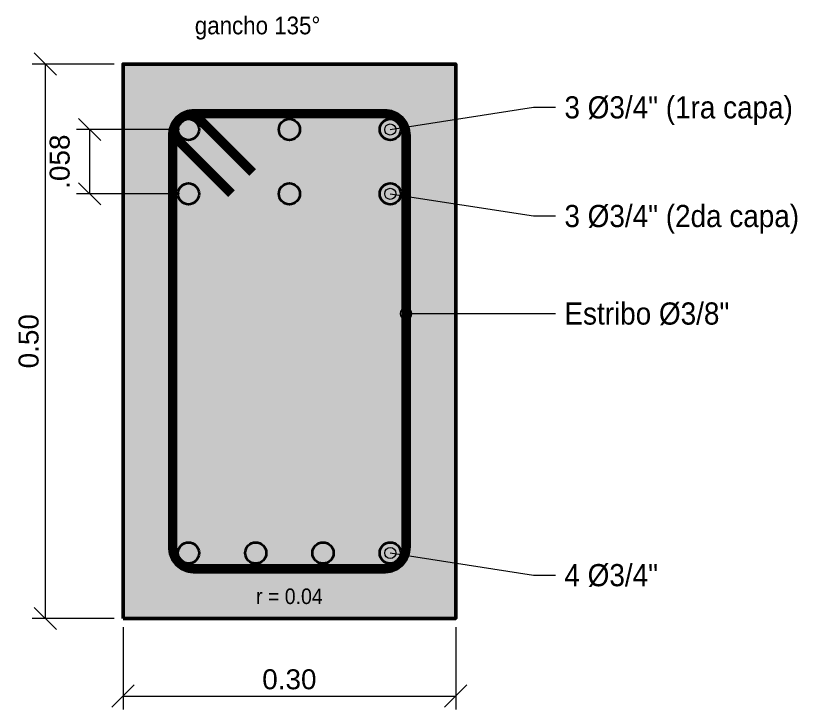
# Model space of a CAD drawing. Header units: metres. Extents: x 99 to 431, y 0 to 4.
# Drawn here: x 408.903 to 409.608, y -0.082 to 0.544 of the extents above; entities that cross this region are included whole.
import ezdxf
from ezdxf.enums import TextEntityAlignment as Align

# ---------------------------------------------------------------- set-up
doc = ezdxf.new("R2010")
doc.units = ezdxf.units.M
for name, color, linetype, lineweight in [('E-ACERO', 1, 'Continuous', 35), ('E-ACERO-TXT', 7, 'Continuous', 18), ('E-CORTE', 7, 'Continuous', 50), ('E-CORTE-ACH', 254, 'Continuous', 0), ('E-COTA', 7, 'Continuous', 13)]:
    doc.layers.add(name, color=color, linetype=linetype, lineweight=lineweight)
doc.styles.add('ARIAL', font='arial.ttf')
doc.dimstyles.new('COTA10', dxfattribs={"dimtxt": 0.018, "dimasz": 0.012, "dimexe": 0.012, "dimexo": 0.008, "dimgap": 0.006, "dimtad": 1, "dimzin": 0, "dimdsep": 46, "dimtxsty": 'ARIAL', "dimtsz": 0.01, "dimcen": 2.5, "dimclrd": 7, "dimclre": 7, "dimclrt": 7, "dimazin": 3, "dimtfac": 1, "dimtmove": 2, "dimatfit": 3, "dimlwd": 13, "dimlwe": 13})

msp = doc.modelspace()

# ---------------------------------------------------------------- hatches: boundary and pattern name
at = {"layer": 'E-ACERO'}
h = msp.add_hatch(color=256, dxfattribs=at)
edge = h.paths.add_edge_path()
edge.add_arc((409.05905, 0.44095), 0.00953, 0, 360)
h = msp.add_hatch(color=256, dxfattribs=at)
edge = h.paths.add_edge_path()
edge.add_arc((409.15, 0.44095), 0.00953, 0, 360)
h = msp.add_hatch(color=256, dxfattribs=at)
edge = h.paths.add_edge_path()
edge.add_arc((409.24095, 0.44095), 0.00953, 0, 360)
h = msp.add_hatch(color=256, dxfattribs=at)
edge = h.paths.add_edge_path()
edge.add_arc((409.05905, 0.38295), 0.00953, 0, 360)
h = msp.add_hatch(color=256, dxfattribs=at)
edge = h.paths.add_edge_path()
edge.add_arc((409.15, 0.38295), 0.00953, 0, 360)
h = msp.add_hatch(color=256, dxfattribs=at)
edge = h.paths.add_edge_path()
edge.add_arc((409.24095, 0.38295), 0.00953, 0, 360)
h = msp.add_hatch(color=256, dxfattribs=at)
edge = h.paths.add_edge_path()
edge.add_arc((409.05905, 0.05905), 0.00953, 0, 360)
h = msp.add_hatch(color=256, dxfattribs=at)
edge = h.paths.add_edge_path()
edge.add_arc((409.11968, 0.05905), 0.00953, 0, 360)
h = msp.add_hatch(color=256, dxfattribs=at)
edge = h.paths.add_edge_path()
edge.add_arc((409.18032, 0.05905), 0.00953, 0, 360)
h = msp.add_hatch(color=256, dxfattribs=at)
edge = h.paths.add_edge_path()
edge.add_arc((409.24095, 0.05905), 0.00953, 0, 360)
at = {"layer": 'E-ACERO-TXT'}
h = msp.add_hatch(color=256, dxfattribs=at)
edge = h.paths.add_edge_path()
edge.add_arc((409.24095, 0.44095), 0.005, 0, 360)
h = msp.add_hatch(color=256, dxfattribs=at)
edge = h.paths.add_edge_path()
edge.add_arc((409.24095, 0.38295), 0.005, 0, 360)
h = msp.add_hatch(color=256, dxfattribs=at)
edge = h.paths.add_edge_path()
edge.add_arc((409.25524, 0.275), 0.005, 0, 360)
h = msp.add_hatch(color=256, dxfattribs=at)
edge = h.paths.add_edge_path()
edge.add_arc((409.24095, 0.05905), 0.005, 0, 360)
at = {"layer": 'E-CORTE-ACH'}
msp.add_hatch(color=256, dxfattribs=at).paths.add_polyline_path([(409, 0), (409.3, 0), (409.3, 0.5), (409, 0.5)])

# ---------------------------------------------------------------- linework, layer by layer
at = {"layer": 'E-ACERO', "const_width": 0.00857}
msp.add_lwpolyline([(409.23619, 0.04476), (409.24112, 0.04541), (409.24571, 0.04731), (409.24966, 0.05034), (409.25269, 0.05429), (409.25459, 0.05888), (409.25524, 0.06381), (409.25524, 0.43619), (409.25459, 0.44112), (409.25269, 0.44571), (409.24966, 0.44966), (409.24571, 0.45269), (409.24112, 0.45459), (409.23619, 0.45524), (409.06381, 0.45524), (409.05888, 0.45459), (409.05429, 0.45269), (409.05034, 0.44966), (409.04731, 0.44571), (409.04541, 0.44112), (409.04476, 0.43619), (409.04476, 0.06381), (409.04541, 0.05888), (409.04731, 0.05429), (409.05034, 0.05034), (409.05429, 0.04731), (409.05888, 0.04541), (409.06381, 0.04476)], close=True, dxfattribs=at)
for points in [[(409.06381, 0.45524), (409.11685, 0.4022)], [(409.04476, 0.43619), (409.0978, 0.38315)]]:
    msp.add_lwpolyline(points, dxfattribs=at)
at = {"layer": 'E-ACERO'}
for centre in [(409.05905, 0.44095), (409.15, 0.44095), (409.24095, 0.44095), (409.05905, 0.38295), (409.15, 0.38295), (409.24095, 0.38295), (409.05905, 0.05905), (409.11968, 0.05905), (409.18032, 0.05905), (409.24095, 0.05905)]:
    msp.add_circle(centre, 0.00953, dxfattribs=at)
at = {"layer": 'E-ACERO-TXT'}
for points in [[(409.24095, 0.44095), (409.37, 0.46095), (409.39, 0.46095)], [(409.24095, 0.38295), (409.37, 0.36295), (409.39, 0.36295)], [(409.25524, 0.275), (409.37, 0.275), (409.39, 0.275)], [(409.24095, 0.05905), (409.37, 0.03905), (409.39, 0.03905)]]:
    msp.add_lwpolyline(points, dxfattribs=at)
for centre in [(409.24095, 0.44095), (409.24095, 0.38295), (409.25524, 0.275), (409.24095, 0.05905)]:
    msp.add_circle(centre, 0.005, dxfattribs=at)
at = {"layer": 'E-CORTE'}
msp.add_lwpolyline([(409, 0), (409.3, 0), (409.3, 0.5), (409, 0.5)], close=True, dxfattribs=at)

# ---------------------------------------------------------------- texts
at = {"layer": 'E-ACERO-TXT', "style": 'ARIAL', "width": 0.9}
msp.add_text('gancho 135°', height=0.016, dxfattribs=at).set_placement((409.06476, 0.522), align=Align.BOTTOM_LEFT)
for s, p in [('3 Ø3/4" (1ra capa)', (409.398, 0.46095)), ('3 Ø3/4" (2da capa)', (409.398, 0.36295)), ('Estribo Ø3/8"', (409.398, 0.275)), ('4 Ø3/4"', (409.398, 0.03905))]:
    msp.add_text(s, height=0.02, dxfattribs=at).set_placement(p, align=Align.MIDDLE_LEFT)
msp.add_text('r = 0.04', height=0.014, dxfattribs=at).set_placement((409.15, 0.02), align=Align.MIDDLE_CENTER)

# ---------------------------------------------------------------- dimensions: what is measured, and where the dimension line sits
at = {"layer": 'E-COTA'}
msp.add_linear_dim(base=(408.93, 0), p1=(409, 0), p2=(409, 0.5), angle=90, dimstyle='COTA10', override={"dimdec": 2}, dxfattribs=at).render()
msp.add_linear_dim(base=(408.97, 0.38295), p1=(409.05905, 0.38295), p2=(409.05905, 0.44095), angle=90, text='.058', dimstyle='COTA10', override={"dimdec": 3}, dxfattribs=at).render()
msp.add_linear_dim(base=(409, -0.07), p1=(409, 0), p2=(409.3, 0), dimstyle='COTA10', override={"dimdec": 2}, dxfattribs=at).render()

doc.saveas('drawing.dxf')
